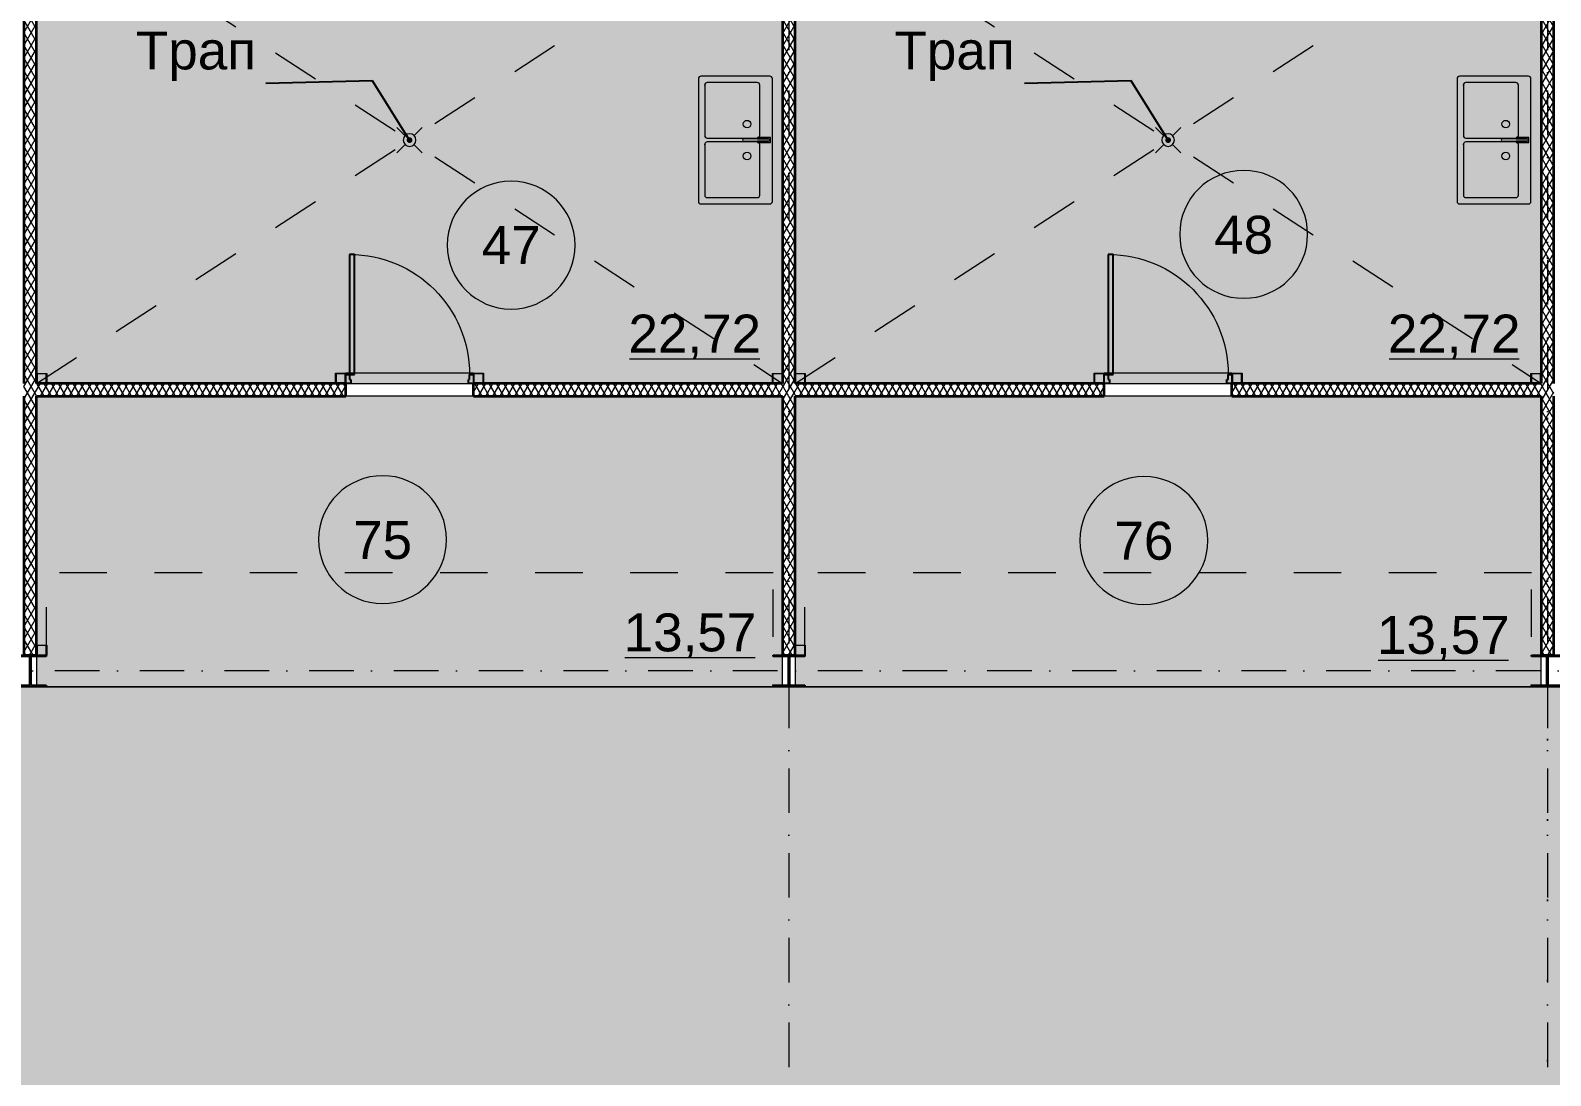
# Model space of a CAD drawing. Header units: millimetres. Extents: x -10605 to 104127, y -15987 to 52426.
# Drawn here: x 76001 to 88025, y 18799 to 27068 of the extents above; entities that cross this region are included whole.
import ezdxf
from ezdxf.enums import TextEntityAlignment as Align

# ---------------------------------------------------------------- set-up
doc = ezdxf.new("R2010")
doc.units = ezdxf.units.MM
doc.header["$MEASUREMENT"] = 0
for name, pattern in [('Dot & Dashed', [670.277762, 352.777767, -176.388884, 0, -141.111112]), ('roto_dd', [752.592, 376.296, -376.296]), ('Крупный пунктир', [634.99999, 0, -634.99999])]:
    doc.linetypes.add(name, pattern=pattern)
for name, color, linetype in [('Двери Archicad', 7, 'Continuous'), ('Зоны', 7, 'Continuous'), ('Металлический каркас здания', 7, 'Continuous'), ('Оси', 7, 'Continuous'), ('Стены', 7, 'Continuous')]:
    doc.layers.add(name, color=color, linetype=linetype)
for name, color, linetype, lineweight in [('Двери Archicad_Ном._пера__3', 7, 'Continuous', 0), ('Двери Archicad_Ном._пера__97', 7, 'Continuous', 35), ('Двери Archicad_Ном._пера__98', 7, 'Continuous', 25), ('Зоны_Ном._пера__38', 171, 'Continuous', 20), ('Зоны_Ном._пера__91', 255, 'Continuous', 0), ('Мебель и  оборудование_Ном._пера__200', 7, 'Continuous', 0), ('Мебель и  оборудование_Ном._пера__99', 7, 'Continuous', 15), ('Металлический каркас здания_Ном._пера__98', 7, 'Continuous', 25), ('Металлический каркас здания_Ном._пера__99', 7, 'Continuous', 15), ('Оси_Ном._пера__200', 7, 'Continuous', 0), ('Паспорта Зон Archicad_Ном._пера__100', 7, 'Continuous', 9), ('Сантехника_Ном._пера__99', 7, 'Continuous', 15), ('Стены _Ном._пера__97', 7, 'Continuous', 35)]:
    doc.layers.add(name, color=color, linetype=linetype, lineweight=lineweight)
doc.layers.add('Зоны_Ном._пера__2', color=7, linetype='Continuous', lineweight=0, true_color=0xc2747474)
doc.styles.add('РЎР“Р•РќР•Р\xa0РР\xa0_РЎРўРР›Р¬_1', font='arial.ttf')
doc.dimstyles.new('СГЕНЕРИР_СТИЛЬ__1', dxfattribs={"dimtxt": 0.18, "dimasz": 91.2, "dimexe": 0.18, "dimexo": 0.0625, "dimgap": 0.09, "dimtad": 0, "dimtih": 1, "dimtoh": 1, "dimdec": 4, "dimzin": 0, "dimdsep": 46, "dimcen": 0.09, "dimadec": 0, "dimazin": 0, "dimtfac": 1, "dimtdec": 4, "dimtmove": 0, "dimatfit": 3, "dimldrblk": 'ARROWHEAD_11', "dimfxl": 1, "dimtolj": 1, "dimtzin": 0, "dimarcsym": 0})
pattern_1 = [(90, (0, 0), (-60, 0), [])]
pattern_2 = [(60, (0, 0), (-43.30127, 25), []), (120, (0, 0), (43.30127, 25), [])]

# ---------------------------------------------------------------- blocks, each defined once
blk = doc.blocks.new('Колонна SHS ГК 27')
at = {"layer": 'Металлический каркас здания_Ном._пера__99', "linetype": 'Continuous', "lineweight": 0, "true_color": 0xffffff}
h = blk.add_hatch(dxfattribs=at)
h.set_pattern_fill('Barabбs_tйglakц_бllу', style=0, pattern_type=2)
h.set_pattern_definition(pattern_1)
h.paths.add_polyline_path([(-40, -40), (40, -40), (40, 40), (-40, 40)])
h.paths.add_polyline_path([(-36.4, -36.4), (-36.4, 36.4), (36.4, 36.4), (36.4, -36.4)], flags=0)
at = {"layer": 'Металлический каркас здания_Ном._пера__99', "color": 7, "linetype": 'Continuous', "lineweight": 15}
for p, q in [((40, 40), (-40, 40)), ((-40, 40), (-40, -40)), ((-36.4, -36.4), (-36.4, 36.4)), ((-36.4, 36.4), (36.4, 36.4)), ((36.4, 36.4), (36.4, -36.4)), ((40, -40), (40, 40)), ((-40, -40), (40, -40)), ((36.4, -36.4), (-36.4, -36.4))]:
    blk.add_line(p, q, dxfattribs=at)
blk = doc.blocks.new('Труба Квадратного Сечения ГК SHS 27_5')
at = {"layer": 'Металлический каркас здания_Ном._пера__99', "color": 7, "linetype": 'Continuous', "lineweight": 15}
for p, q in [((505, 40), (0, 40)), ((0, 40), (0, 0)), ((0, 0), (0, -40)), ((1010, 40), (505, 40)), ((1010, 0), (1010, 40)), ((1010, -40), (1010, 0)), ((0, -40), (505, -40)), ((505, -40), (1010, -40))]:
    blk.add_line(p, q, dxfattribs=at)
blk = doc.blocks.new('Зона подготовки товара_47_66', base_point=(78860, 26738))
at = {"layer": 'Зоны', "linetype": 'Continuous', "lineweight": 0, "true_color": 0x3f3f3f}
blk.add_hatch(color=250, dxfattribs=at).paths.add_polyline_path([(76050, 28125), (76050, 24275), (81950, 24275), (81950, 28125)])
at = {"layer": 'Паспорта Зон Archicad_Ном._пера__100', "color": 7, "linetype": 'Continuous', "lineweight": 9}
blk.add_line((80741, 24470), (81771, 24470), dxfattribs=at)
for start, end in [(0, 180), (180, 0)]:
    blk.add_arc((79804, 25369), 506, start, end, dxfattribs=at)
at = {"layer": 'Паспорта Зон Archicad_Ном._пера__100', "color": 7, "lineweight": 9, "style": 'РЎР“Р•РќР•Р\xa0РР\xa0_РЎРўРР›Р¬_1'}
for tag, p in [('ROOM_NUMBER', (79804, 25369)), ('ROOM_AREA', (81256, 24669))]:
    blk.add_attdef(tag, text='', height=300, dxfattribs=at).set_placement(p, align=Align.MIDDLE_CENTER)
blk = doc.blocks.new('Зона подготовки товара_48_67', base_point=(84907, 26738))
at = {"layer": 'Зоны', "linetype": 'Continuous', "lineweight": 0, "true_color": 0x3f3f3f}
blk.add_hatch(color=250, dxfattribs=at).paths.add_polyline_path([(87950, 28125), (82050, 28125), (82050, 24275), (87950, 24275)])
at = {"layer": 'Паспорта Зон Archicad_Ном._пера__100', "color": 7, "linetype": 'Continuous', "lineweight": 9}
blk.add_line((86748, 24470), (87777, 24470), dxfattribs=at)
for start, end in [(0, 180), (180, 0)]:
    blk.add_arc((85597, 25454), 506, start, end, dxfattribs=at)
at = {"layer": 'Паспорта Зон Archicad_Ном._пера__100', "color": 7, "lineweight": 9, "style": 'РЎР“Р•РќР•Р\xa0РР\xa0_РЎРўРР›Р¬_1'}
for tag, p in [('ROOM_NUMBER', (85597, 25451)), ('ROOM_AREA', (87262, 24669))]:
    blk.add_attdef(tag, text='', height=300, dxfattribs=at).set_placement(p, align=Align.MIDDLE_CENTER)
blk = doc.blocks.new('Торговый зал_98_102', base_point=(66243, 20776))
at = {"layer": 'Зоны_Ном._пера__2', "linetype": 'Continuous', "lineweight": 0, "true_color": 0x1d1d1d}
blk.add_hatch(color=250, dxfattribs=at).paths.add_polyline_path([(51875, 18125), (93775, 18125), (93775, 21875), (51875, 21875)])
at = {"layer": 'Паспорта Зон Archicad_Ном._пера__100', "color": 7, "lineweight": 9, "style": 'РЎР“Р•РќР•Р\xa0РР\xa0_РЎРўРР›Р¬_1'}
for tag, p in [('ROOM_NUMBER', (66583, 20581)), ('ROOM_AREA', (93029, 18555))]:
    blk.add_attdef(tag, text='', height=300, dxfattribs=at).set_placement(p, align=Align.MIDDLE_CENTER)
blk = doc.blocks.new('Выставочная зона_75_129', base_point=(80433, 23583))
at = {"layer": 'Зоны_Ном._пера__38', "linetype": 'Continuous', "lineweight": 0, "true_color": 0x1f1f3f}
blk.add_hatch(color=179, dxfattribs=at).paths.add_polyline_path([(76050, 21875), (81950, 21875), (81950, 24175), (76050, 24175)])
at = {"layer": 'Паспорта Зон Archicad_Ном._пера__100', "color": 7, "linetype": 'Continuous', "lineweight": 9}
blk.add_line((80703, 22106), (81733, 22106), dxfattribs=at)
for start, end in [(0, 180), (180, 0)]:
    blk.add_arc((78787, 23039), 506, start, end, dxfattribs=at)
at = {"layer": 'Паспорта Зон Archicad_Ном._пера__100', "color": 7, "lineweight": 9, "style": 'РЎР“Р•РќР•Р\xa0РР\xa0_РЎРўРР›Р¬_1'}
for tag, p in [('ROOM_NUMBER', (78787, 23036)), ('ROOM_AREA', (81218, 22305))]:
    blk.add_attdef(tag, text='', height=300, dxfattribs=at).set_placement(p, align=Align.MIDDLE_CENTER)
blk = doc.blocks.new('Выставочная зона_76_130', base_point=(86185, 23579))
at = {"layer": 'Зоны_Ном._пера__38', "linetype": 'Continuous', "lineweight": 0, "true_color": 0x1f1f3f}
blk.add_hatch(color=179, dxfattribs=at).paths.add_polyline_path([(87950, 21875), (87950, 24175), (82050, 24175), (82050, 21875)])
at = {"layer": 'Паспорта Зон Archicad_Ном._пера__100', "color": 7, "linetype": 'Continuous', "lineweight": 9}
blk.add_line((86661, 22086), (87691, 22086), dxfattribs=at)
for start, end in [(0, 180), (180, 0)]:
    blk.add_arc((84808, 23032), 506, start, end, dxfattribs=at)
at = {"layer": 'Паспорта Зон Archicad_Ном._пера__100', "color": 7, "lineweight": 9, "style": 'РЎР“Р•РќР•Р\xa0РР\xa0_РЎРўРР›Р¬_1'}
for tag, p in [('ROOM_NUMBER', (84808, 23030)), ('ROOM_AREA', (87176, 22285))]:
    blk.add_attdef(tag, text='', height=300, dxfattribs=at).set_placement(p, align=Align.MIDDLE_CENTER)
blk = doc.blocks.new('Однопольная Дверь 27_2')
at = {"layer": 'Двери Archicad_Ном._пера__3', "color": 7, "linetype": 'Continuous', "lineweight": 0}
blk.add_arc((475, 0), 950, 90, 180, dxfattribs=at)
at = {"layer": 'Двери Archicad_Ном._пера__97', "color": 7, "linetype": 'Continuous', "lineweight": 35}
for p, q in [((-505, -170), (-505, -70)), ((505, -170), (505, -70))]:
    blk.add_line(p, q, dxfattribs=at)
at = {"layer": 'Двери Archicad_Ном._пера__98', "color": 7, "linetype": 'Continuous', "lineweight": 25}
for p, q in [((435, 0), (435, 950)), ((435, 950), (475, 950)), ((475, 950), (475, 0)), ((-475, 0), (-505, 0)), ((-505, 0), (-505, -70)), ((-475, -40), (-475, 0)), ((475, 0), (435, 0)), ((505, 0), (475, 0)), ((475, 0), (475, -40)), ((505, -70), (505, 0)), ((-505, -70), (-465, -70)), ((-465, -40), (-475, -40)), ((-465, -70), (-465, -40)), ((475, -40), (465, -40)), ((465, -40), (465, -70)), ((465, -70), (505, -70))]:
    blk.add_line(p, q, dxfattribs=at)
blk = doc.blocks.new('Стена_108', base_point=(93825, 24225))
at = {"layer": 'Стены', "linetype": 'Continuous', "lineweight": 0, "true_color": 0x000000}
h = blk.add_hatch(dxfattribs=at)
h.set_pattern_fill('Batt_Insulation__3_', color=18, style=0, pattern_type=2)
h.set_pattern_definition(pattern_2)
h.paths.add_polyline_path([(78495, 24275), (76050, 24275), (76050, 24175), (78495, 24175)])
h = blk.add_hatch(dxfattribs=at)
h.set_pattern_fill('Batt_Insulation__3_', color=18, style=0, pattern_type=2)
h.set_pattern_definition(pattern_2)
h.paths.add_polyline_path([(81950, 24275), (79505, 24275), (79505, 24175), (81950, 24175)])
h = blk.add_hatch(dxfattribs=at)
h.set_pattern_fill('Batt_Insulation__3_', color=18, style=0, pattern_type=2)
h.set_pattern_definition(pattern_2)
h.paths.add_polyline_path([(84495, 24275), (82050, 24275), (82050, 24175), (84495, 24175)])
h = blk.add_hatch(dxfattribs=at)
h.set_pattern_fill('Batt_Insulation__3_', color=18, style=0, pattern_type=2)
h.set_pattern_definition(pattern_2)
h.paths.add_polyline_path([(87950, 24275), (85505, 24275), (85505, 24175), (87950, 24175)])
at = {"layer": 'Стены _Ном._пера__97', "color": 7, "linetype": 'Continuous', "lineweight": 35}
for p, q in [((78495, 24175), (78495, 24275)), ((79505, 24175), (79505, 24275)), ((84495, 24175), (84495, 24275)), ((85505, 24175), (85505, 24275))]:
    blk.add_line(p, q, dxfattribs=at)
at = {"layer": 'Стены _Ном._пера__97', "color": 7, "linetype": 'Continuous', "lineweight": 35, "flags": 128}
for points in [[(78495, 24275), (76050, 24275)], [(76050, 24175), (78495, 24175)], [(81950, 24275), (79505, 24275)], [(79505, 24175), (81950, 24175)], [(84495, 24275), (82050, 24275)], [(82050, 24175), (84495, 24175)], [(87950, 24275), (85505, 24275)], [(85505, 24175), (87950, 24175)]]:
    blk.add_lwpolyline(points, dxfattribs=at)
at = {"layer": 'Двери Archicad', "color": 7, "linetype": 'Continuous', "lineweight": 50, "xscale": -1, "zscale": 1000}
for p in [(79000, 24345), (85000, 24345)]:
    blk.add_blockref('Однопольная Дверь 27_2', p, dxfattribs=at)
blk = doc.blocks.new('Стена_112', base_point=(82000, 22125))
at = {"layer": 'Стены', "linetype": 'Continuous', "lineweight": 0, "true_color": 0x000000}
h = blk.add_hatch(dxfattribs=at)
h.set_pattern_fill('Batt_Insulation__3_', color=18, style=0, pattern_type=2)
h.set_pattern_definition(pattern_2)
h.paths.add_polyline_path([(82050, 22125), (82050, 27875), (81950, 27875), (81950, 22125)])
at = {"layer": 'Стены _Ном._пера__97', "color": 7, "linetype": 'Continuous', "lineweight": 35, "flags": 128}
for points in [[(82050, 27875), (81950, 27875)], [(81950, 27875), (81950, 24275)], [(82050, 24275), (82050, 27875)], [(81950, 24175), (81950, 22125)], [(82050, 22125), (82050, 24175)], [(81950, 22125), (82050, 22125)]]:
    blk.add_lwpolyline(points, dxfattribs=at)
blk = doc.blocks.new('Стена_137', base_point=(76000, 22125))
at = {"layer": 'Стены', "linetype": 'Continuous', "lineweight": 0, "true_color": 0x000000}
h = blk.add_hatch(dxfattribs=at)
h.set_pattern_fill('Batt_Insulation__3_', color=18, style=0, pattern_type=2)
h.set_pattern_definition(pattern_2)
h.paths.add_polyline_path([(76050, 22125), (76050, 27875), (75950, 27875), (75950, 22125)])
at = {"layer": 'Стены _Ном._пера__97', "color": 7, "linetype": 'Continuous', "lineweight": 35, "flags": 128}
for points in [[(76050, 27875), (75950, 27875)], [(75950, 27875), (75950, 24275)], [(76050, 24275), (76050, 27875)], [(75950, 24175), (75950, 22125)], [(76050, 22125), (76050, 24175)], [(75950, 22125), (76050, 22125)]]:
    blk.add_lwpolyline(points, dxfattribs=at)
blk = doc.blocks.new('Стена_386', base_point=(88000, 27875))
at = {"layer": 'Стены', "linetype": 'Continuous', "lineweight": 0, "true_color": 0x000000}
h = blk.add_hatch(dxfattribs=at)
h.set_pattern_fill('Batt_Insulation__3_', color=18, style=0, pattern_type=2)
h.set_pattern_definition(pattern_2)
h.paths.add_polyline_path([(87950, 27875), (87950, 22125), (88050, 22125), (88050, 27875)])
at = {"layer": 'Стены _Ном._пера__97', "color": 7, "linetype": 'Continuous', "lineweight": 35, "flags": 128}
for points in [[(87950, 27875), (87950, 24275)], [(88050, 27875), (87950, 27875)], [(88050, 24275), (88050, 27875)], [(87950, 24175), (87950, 22125)], [(88050, 22125), (88050, 24175)], [(87950, 22125), (88050, 22125)]]:
    blk.add_lwpolyline(points, dxfattribs=at)
blk = doc.blocks.new('Колонна Универсальная 27')
at = {"layer": 'Металлический каркас здания_Ном._пера__98', "linetype": 'Continuous', "lineweight": 0, "true_color": 0xffffff}
h = blk.add_hatch(dxfattribs=at)
h.set_pattern_fill('Barabбs_tйglakц_бllу', style=0, pattern_type=2)
h.set_pattern_definition(pattern_1)
h.paths.add_polyline_path([(-125, -125), (125, -125), (125, -113), (4, -113), (4, 113), (125, 113), (125, 125), (-125, 125), (-125, 113), (-4, 113), (-4, -113), (-125, -113)])
at = {"layer": 'Металлический каркас здания_Ном._пера__98', "color": 7, "linetype": 'Continuous', "lineweight": 25}
for p, q in [((125, 125), (-125, 125)), ((-125, 125), (-125, 113)), ((125, 113), (125, 125)), ((-125, 113), (-4, 113)), ((-4, 113), (-4, -113)), ((4, -113), (4, 113)), ((4, 113), (125, 113)), ((-4, -113), (-125, -113)), ((-125, -113), (-125, -125)), ((125, -113), (4, -113)), ((125, -125), (125, -113)), ((-125, -125), (125, -125))]:
    blk.add_line(p, q, dxfattribs=at)
blk = doc.blocks.new('Стандартный Маркер Сетки')
at = {"layer": 'Оси_Ном._пера__200', "color": 7, "linetype": 'Dot & Dashed', "lineweight": 0}
blk.add_line((0, 0), (107805, 0), dxfattribs=at)
at = {"layer": 'Оси_Ном._пера__200', "color": 7, "lineweight": 0, "style": 'РЎР“Р•РќР•Р\xa0РР\xa0_РЎРўРР›Р¬_1'}
blk.add_attdef('AC_MarkerText_1', text='', height=300, dxfattribs=at).set_placement((108205, 150), align=Align.TOP_CENTER)
blk = doc.blocks.new('Двутавp К 26020-83 27_4')
at = {"layer": 'Металлический каркас здания_Ном._пера__98', "color": 7, "linetype": 'Крупный пунктир', "lineweight": 25}
blk.add_line((0, 0), (39750, 0), dxfattribs=at)
blk = doc.blocks.new('Двутавp К 26020-83 27_2')
at = {"layer": 'Металлический каркас здания_Ном._пера__98', "color": 7, "linetype": 'Крупный пунктир', "lineweight": 25}
blk.add_line((0, 0), (17750, 0), dxfattribs=at)
blk = doc.blocks.new('Мойка Обычная 27')
at = {"layer": 'Сантехника_Ном._пера__99', "color": 7, "linetype": 'Continuous', "lineweight": 15}
for p, q in [((470, 485), (70, 485)), ((940, 485), (540, 485)), ((50, 465), (50, 70)), ((490, 70), (490, 465)), ((520, 465), (520, 70)), ((960, 70), (960, 465)), ((70, 50), (470, 50)), ((540, 50), (940, 50))]:
    blk.add_line(p, q, dxfattribs=at)
at = {"layer": 'Сантехника_Ном._пера__99', "color": 7, "linetype": 'Continuous', "lineweight": 15, "flags": 128}
for points in [[(20, 0), (990, 0, 0.414214), (1010, 20), (1010, 565, 0.414214), (990, 585), (20, 585, 0.414214), (0, 565), (0, 20, 0.414214)], [(485, 504), (496, 504), (496, 555, -1), (514, 555), (514, 504), (525, 504), (525, 569), (485, 569)], [(496, 357, 1), (514, 357), (514, 555, 1), (496, 555)]]:
    blk.add_lwpolyline(points, format="xyb", close=True, dxfattribs=at)
for points in [[(485, 468), (496, 468), (496, 503), (485, 503)], [(525, 468), (525, 503), (514, 503), (514, 468)]]:
    blk.add_lwpolyline(points, close=True, dxfattribs=at)
at = {"layer": 'Сантехника_Ном._пера__99', "color": 7, "linetype": 'Continuous', "lineweight": 15}
for centre in [(379, 385), (631, 385)]:
    blk.add_circle(centre, 30, dxfattribs=at)
for centre, start, end in [((70, 465), 90, 180), ((470, 465), 0, 90), ((540, 465), 90, 180), ((940, 465), 0, 90), ((70, 70), 180, 270), ((470, 70), 270, 0), ((540, 70), 180, 270), ((940, 70), 270, 0)]:
    blk.add_arc(centre, 20, start, end, dxfattribs=at)
for p in [(70, 50), (540, 50)]:
    blk.add_point(p, dxfattribs=at)
blk = doc.blocks.new('Символ Трапа в Полу 27')
at = {"layer": 'Мебель и  оборудование_Ном._пера__99', "color": 7, "linetype": 'Continuous', "lineweight": 15}
for p, q in [((65, 135), (0, 200)), ((135, 135), (200, 200)), ((65, 65), (0, 0)), ((135, 65), (200, 0))]:
    blk.add_line(p, q, dxfattribs=at)
at = {"layer": 'Мебель и  оборудование_Ном._пера__99', "color": 7, "linetype": 'Continuous', "lineweight": 15, "flags": 128}
blk.add_lwpolyline([(150, 100, 1), (50, 100, 1)], format="xyb", close=True, dxfattribs=at)
blk = doc.blocks.new('ARROWHEAD_11')
at = {"color": 0, "linetype": 'Continuous', "lineweight": 0}
blk.add_line((0, 0), (-1, 0), dxfattribs=at)
at = {"color": 0, "linetype": 'Continuous', "lineweight": 0, "const_width": 0.25, "flags": 128}
blk.add_lwpolyline([(-0.125, 0, 1), (0.125, 0, 1)], format="xyb", close=True, dxfattribs=at)
blk = doc.blocks.new('Стандартный Маркер Сетки_4')
at = {"layer": 'Оси_Ном._пера__200', "color": 7, "linetype": 'Dot & Dashed', "lineweight": 0}
blk.add_line((0, 0), (55187, 0), dxfattribs=at)
at = {"layer": 'Оси_Ном._пера__200', "color": 7, "lineweight": 0, "style": 'РЎР“Р•РќР•Р\xa0РР\xa0_РЎРўРР›Р¬_1'}
blk.add_attdef('AC_MarkerText_1', text='', height=300, rotation=90, dxfattribs=at).set_placement((55368, -69), align=Align.TOP_CENTER)

msp = doc.modelspace()

# ---------------------------------------------------------------- linework, layer by layer
at = {"layer": 'Зоны_Ном._пера__2', "color": 8, "linetype": 'Continuous', "lineweight": 0, "true_color": 0x747474, "flags": 128}
msp.add_lwpolyline([(51875, 18125), (93775, 18125), (93775, 21875.00005), (51875, 21875.00005)], close=True, dxfattribs=at)
at = {"layer": 'Зоны_Ном._пера__38', "color": 171, "linetype": 'Continuous', "lineweight": 20, "flags": 128}
for points in [[(76050, 21875.00005), (81950, 21875.00005), (81950, 24175.00005), (76050, 24175.00005)], [(87950, 21874.98338), (87950, 24175.00005), (82050, 24175.00005), (82050, 21874.98338)]]:
    msp.add_lwpolyline(points, close=True, dxfattribs=at)
at = {"layer": 'Зоны_Ном._пера__91', "color": 255, "linetype": 'Continuous', "lineweight": 0, "flags": 128}
for points in [[(76050.00013, 28125.00005), (76050.00013, 24274.50005), (81949.99994, 24274.50005), (81949.99994, 28125.00005)], [(87950, 28125.00005), (82049.99994, 28125.00005), (82049.99994, 24274.50005), (87950, 24274.50005)]]:
    msp.add_lwpolyline(points, close=True, dxfattribs=at)
at = {"layer": 'Мебель и  оборудование_Ном._пера__200', "color": 7, "linetype": 'roto_dd', "lineweight": 0, "flags": 128}
for points in [[(76049.99989, 28125.00005), (81949.99994, 24274.50005)], [(76049.99989, 24274.50005), (81949.99994, 28125.00005)], [(82049.99994, 28125.00005), (87950, 24274.50005)], [(82049.99994, 24274.50005), (87950, 28125.00005)]]:
    msp.add_lwpolyline(points, dxfattribs=at)
for points in [[(81875.02152, 22775.00012), (76124.99986, 22775.00012), (76124.99986, 21875.00012), (81875.02152, 21875.00012)], [(87874.99986, 22775.00012), (82125.02152, 22775.00012), (82125.02152, 21875.00012), (87874.99986, 21875.00012)]]:
    msp.add_lwpolyline(points, close=True, dxfattribs=at)

# ---------------------------------------------------------------- block references
at = {"layer": 'Зоны', "color": 7, "linetype": 'Continuous', "lineweight": 9}
for name, p, values in [('Зона подготовки товара_47_66', (78859.75964, 26738.0975), {'ROOM_NUMBER': '47', 'ROOM_AREA': '22,72'}), ('Зона подготовки товара_48_67', (84907.4421, 26738.0975), {'ROOM_NUMBER': '48', 'ROOM_AREA': '22,72'}), ('Выставочная зона_75_129', (80432.81265, 23582.84331), {'ROOM_NUMBER': '75', 'ROOM_AREA': '13,57'}), ('Выставочная зона_76_130', (86185.41212, 23578.94952), {'ROOM_NUMBER': '76', 'ROOM_AREA': '13,57'})]:
    msp.add_blockref(name, p, dxfattribs=at).add_auto_attribs(values)
msp.add_blockref('Торговый зал_98_102', (66242.67673, 20775.72296), dxfattribs=at)
at = {"layer": 'Мебель и  оборудование_Ном._пера__99', "color": 7, "linetype": 'Continuous', "lineweight": 15, "zscale": 1000, "rotation": 90}
for p in [(79099.99992, 26099.75005), (85099.99997, 26099.75005)]:
    msp.add_blockref('Символ Трапа в Полу 27', p, dxfattribs=at)
at = {"layer": 'Металлический каркас здания', "color": 7, "linetype": 'Continuous', "lineweight": 9, "zscale": 1000}
for name, p, rotation in [('Двутавp К 26020-83 27_2', (81999.99994, 22125.00005), 90), ('Двутавp К 26020-83 27_4', (88000.00006, 39875.00005), 270)]:
    msp.add_blockref(name, p, dxfattribs=dict(at, rotation=rotation))
at = {"layer": 'Металлический каркас здания_Ном._пера__98', "color": 7, "linetype": 'Continuous', "lineweight": 25, "xscale": -1, "zscale": 1000}
for p in [(76000, 22000.00005), (82000.71222, 22000.04444), (88000, 22000.00005)]:
    msp.add_blockref('Колонна Универсальная 27', p, dxfattribs=at)
at = {"layer": 'Металлический каркас здания_Ном._пера__99', "color": 7, "linetype": 'Continuous', "lineweight": 15, "xscale": -1, "zscale": 1000}
for p in [(76090.00009, 24314.50005), (78455.00014, 24315.00005), (79545.00014, 24315.00005), (81910.00014, 24314.50005), (82090.00009, 24314.50005), (84455.00014, 24315.00005), (85545.00014, 24315.00005), (87910.00014, 24314.50005), (76090.00013, 22165.00005), (82089.99994, 22165.00005)]:
    msp.add_blockref('Колонна SHS ГК 27', p, dxfattribs=at)
at = {"layer": 'Металлический каркас здания_Ном._пера__99', "color": 7, "linetype": 'Continuous', "lineweight": 15, "zscale": 1000}
for p in [(78495.00014, 24315.00005), (84495.00014, 24315.00005)]:
    msp.add_blockref('Труба Квадратного Сечения ГК SHS 27_5', p, dxfattribs=at)
at = {"layer": 'Оси', "color": 8, "linetype": 'Continuous', "lineweight": 0, "true_color": 0x747474, "zscale": 1000, "rotation": 270}
for p in [(81999.99994, 40000.00005), (88000, 40000.00005)]:
    msp.add_blockref('Стандартный Маркер Сетки_4', p, dxfattribs=at)
at = {"layer": 'Оси', "color": 8, "linetype": 'Continuous', "lineweight": 0, "true_color": 0x747474, "xscale": -1, "zscale": 1000}
msp.add_blockref('Стандартный Маркер Сетки', (98000.00007, 22000.00005), dxfattribs=at)
at = {"layer": 'Сантехника_Ном._пера__99', "color": 7, "linetype": 'Continuous', "lineweight": 15, "zscale": 1000, "rotation": 270}
for p in [(81285.00014, 26705.00012), (87285.00014, 26705.00012)]:
    msp.add_blockref('Мойка Обычная 27', p, dxfattribs=at)
at = {"layer": 'Стены', "color": 7, "lineweight": 35}
for name, p in [('Стена_137', (76000.00013, 22125.00005)), ('Стена_112', (81999.99994, 22125.00005)), ('Стена_386', (88000, 27875.00005)), ('Стена_108', (93825, 24225.00005))]:
    msp.add_blockref(name, p, dxfattribs=at)

# ---------------------------------------------------------------- texts
at = {"layer": 'Мебель и  оборудование_Ном._пера__200', "color": 7, "linetype": 'Continuous', "lineweight": 0, "char_height": 300, "attachment_point": 7, "style": 'РЎР“Р•РќР•Р\xa0РР\xa0_РЎРўРР›Р¬_1'}
for insert in [(76835.98327, 26668.35049), (82835.98332, 26668.35049)]:
    msp.add_mtext('\\A1;{\\pql;\\fArial|b0|i0|c204|p0;\\W1.000000;Трап}', dxfattribs=dict(at, insert=insert))

# ---------------------------------------------------------------- leaders
at = {"layer": 'Мебель и  оборудование_Ном._пера__200', "color": 7, "linetype": 'Continuous', "lineweight": 0, "annotation_type": 0, "has_hookline": 1, "hookline_direction": 1, "text_width": 910.8}
for points in [[(78999.99992, 26199.75005), (78707.94519, 26668.35049), (77864.62227, 26647.25632)], [(84999.99997, 26199.75005), (84707.94525, 26668.35049), (83864.62232, 26647.25632)]]:
    msp.add_leader(points, dimstyle='СГЕНЕРИР_СТИЛЬ__1', dxfattribs=at)

doc.saveas('drawing.dxf')
